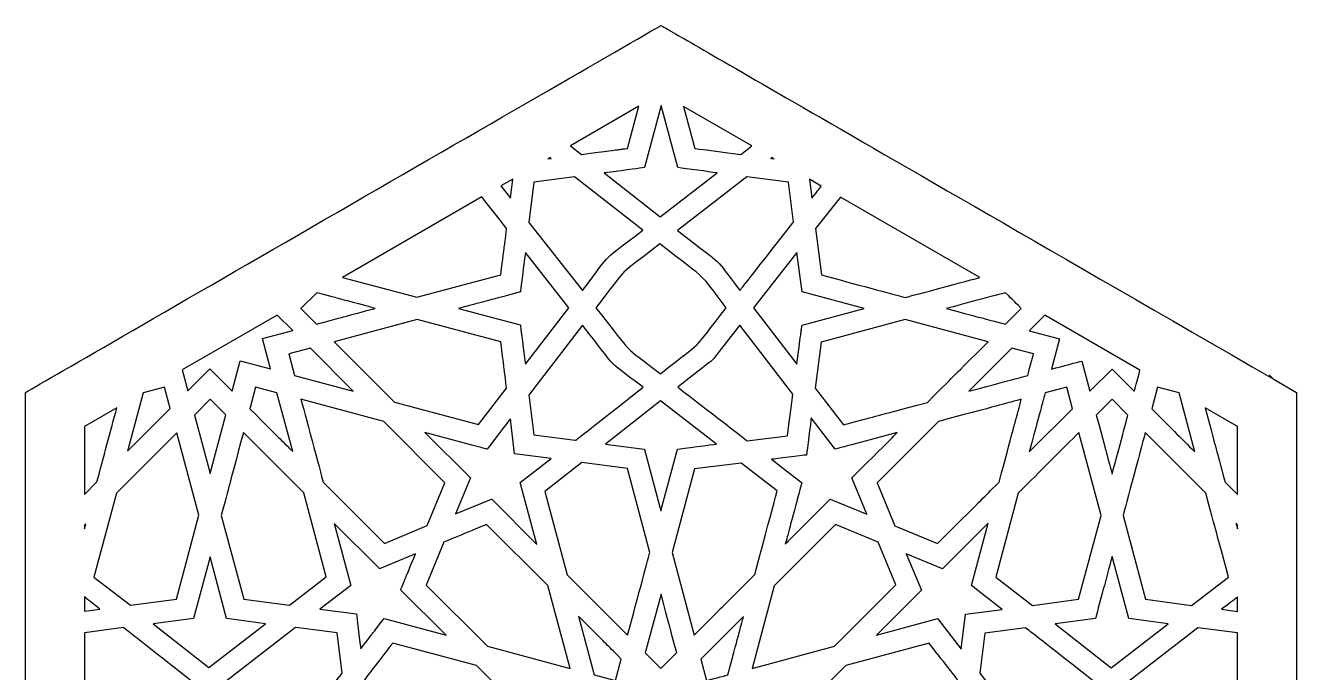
# Model space of a CAD drawing. Header units: millimetres. Extents: x -43.2 to 43.4, y -49.9 to 50.1.
# Drawn here: x -43.2 to 43.4, y 6 to 50.1 of the extents above; entities that cross this region are included whole.
import ezdxf

# ---------------------------------------------------------------- set-up
doc = ezdxf.new("R2010")
doc.units = ezdxf.units.MM
doc.header["$MEASUREMENT"] = 0
doc.layers.add('layer 1', color=7, linetype='Continuous')

msp = doc.modelspace()

# ---------------------------------------------------------------- linework, layer by layer
at = {"layer": 'layer 1', "color": 250}
for points, knots in [([(41.7985, 25.999), (11.0066, 43.7766), (1.1081, 49.4916), (0.0861, 50.0818), (0.0861, 50.0818), (-6.948, 46.0209), (-39.5628, 27.1904), (-43.2153, 25.0818), (-43.2153, 25.0818), (-43.2153, 19.9401), (-43.2153, -19.7192), (-43.2153, -24.9181), (-43.2153, -24.9181), (-42.6412, -25.2496), (-6.2467, -46.2618), (0.0861, -49.9181), (0.0861, -49.9181), (1.8574, -48.8957), (41.6881, -25.8991), (43.3871, -24.9181), (43.3871, -24.9181), (43.3871, -19.777), (43.3871, 19.8815), (43.3871, 25.0818), (43.3871, 25.0818), (43.3871, 25.0818), (41.7992, 25.9987), (41.7992, 25.9987), (41.7992, 25.9987), (41.2647, 26.5331), (41.6232, 26.1744), (41.7985, 25.999)], [0, 0, 0, 0, 0.1111111, 0.1111111, 0.1111111, 0.1111111, 0.2222222, 0.2222222, 0.2222222, 0.2222222, 0.3333333, 0.3333333, 0.3333333, 0.3333333, 0.4444444, 0.4444444, 0.4444444, 0.4444444, 0.5555556, 0.5555556, 0.5555556, 0.5555556, 0.6666667, 0.6666667, 0.6666667, 0.6666667, 0.7777778, 0.7777778, 0.7777778, 0.7777778, 1, 1, 1, 1]), ([(-1.4228, 44.5703), (-1.4228, 44.5703), (-2.1897, 41.7065), (-2.1897, 41.7065), (-2.1897, 41.7065), (-3.2505, 41.5668), (-1.7237, 41.7675), (-5.3234, 41.2941), (-5.3234, 41.2941), (-5.3234, 41.2941), (-6.0851, 41.8786), (-6.0851, 41.8786), (-6.0851, 41.8786), (-6.0851, 41.8786), (-1.4228, 44.5703), (-1.4228, 44.5703)], [0, 0, 0, 0, 0.2, 0.2, 0.2, 0.2, 0.4, 0.4, 0.4, 0.4, 0.6, 0.6, 0.6, 0.6, 1, 1, 1, 1]), ([(1.2284, 40.3924), (1.8048, 40.3162), (3.3306, 40.1154), (3.9073, 40.0396), (3.9073, 40.0396), (3.9073, 40.0396), (0.025, 37.0424), (0.025, 37.0424), (0.025, 37.0424), (0.025, 37.0424), (-3.7811, 40.0308), (-3.7811, 40.0308), (-3.7811, 40.0308), (-1.9364, 40.2738), (-1.4591, 40.3366), (-1.0375, 40.3924), (-1.0375, 40.3924), (-1.0375, 40.3924), (0.0956, 44.6204), (0.0956, 44.6204), (0.0956, 44.6204), (0.0956, 44.6204), (1.2284, 40.3924), (1.2284, 40.3924)], [0, 0, 0, 0, 0.1428571, 0.1428571, 0.1428571, 0.1428571, 0.2857143, 0.2857143, 0.2857143, 0.2857143, 0.4285714, 0.4285714, 0.4285714, 0.4285714, 0.5714286, 0.5714286, 0.5714286, 0.5714286, 0.7142857, 0.7142857, 0.7142857, 0.7142857, 1, 1, 1, 1]), ([(6.2674, 41.8723), (6.2674, 41.8723), (5.5142, 41.2941), (5.5142, 41.2941), (5.5142, 41.2941), (5.2588, 41.3279), (3.2064, 41.5982), (2.3809, 41.7068), (2.3809, 41.7068), (2.3809, 41.7068), (1.6171, 44.5573), (1.6171, 44.5573), (1.6171, 44.5573), (1.6171, 44.5573), (6.2674, 41.8723), (6.2674, 41.8723)], [0, 0, 0, 0, 0.2, 0.2, 0.2, 0.2, 0.4, 0.4, 0.4, 0.4, 0.6, 0.6, 0.6, 0.6, 1, 1, 1, 1]), ([(-7.469, 41.0792), (-7.469, 41.0792), (-7.3946, 41.021), (-7.3946, 41.021), (-7.3946, 41.021), (-7.3946, 41.021), (-7.6221, 40.991), (-7.6221, 40.991), (-7.6221, 40.991), (-7.6221, 40.991), (-7.469, 41.0792), (-7.469, 41.0792)], [0, 0, 0, 0, 0.25, 0.25, 0.25, 0.25, 0.5, 0.5, 0.5, 0.5, 1, 1, 1, 1]), ([(7.6359, 41.0824), (7.6359, 41.0824), (7.7879, 40.9945), (7.7879, 40.9945), (7.7879, 40.9945), (7.7879, 40.9945), (7.5611, 41.0242), (7.5611, 41.0242), (7.5611, 41.0242), (7.5882, 41.0453), (7.6101, 41.0619), (7.6359, 41.0824)], [0, 0, 0, 0, 0.25, 0.25, 0.25, 0.25, 0.5, 0.5, 0.5, 0.5, 1, 1, 1, 1]), ([(-10.0168, 39.6085), (-10.0168, 39.6085), (-10.1767, 38.3074), (-10.1767, 38.3074), (-10.1767, 38.3074), (-10.1767, 38.3074), (-10.8197, 39.1449), (-10.8197, 39.1449), (-10.8197, 39.1449), (-10.8197, 39.1449), (-10.0168, 39.6085), (-10.0168, 39.6085)], [0, 0, 0, 0, 0.25, 0.25, 0.25, 0.25, 0.5, 0.5, 0.5, 0.5, 1, 1, 1, 1]), ([(-1.1617, 36.1262), (-4.1914, 33.7866), (-2.9948, 34.9737), (-5.2705, 32.0262), (-5.2705, 32.0262), (-5.2705, 32.0262), (-8.9145, 36.667), (-8.9145, 36.667), (-8.9145, 36.667), (-8.9145, 36.667), (-8.5784, 39.3989), (-8.5784, 39.3989), (-8.5784, 39.3989), (-8.5784, 39.3989), (-5.7965, 39.7655), (-5.7965, 39.7655), (-5.7965, 39.7655), (-5.7965, 39.7655), (-1.1617, 36.1262), (-1.1617, 36.1262)], [0, 0, 0, 0, 0.1666667, 0.1666667, 0.1666667, 0.1666667, 0.3333333, 0.3333333, 0.3333333, 0.3333333, 0.5, 0.5, 0.5, 0.5, 0.6666667, 0.6666667, 0.6666667, 0.6666667, 1, 1, 1, 1]), ([(8.7693, 39.3996), (8.7693, 39.3996), (9.1052, 36.6681), (9.1052, 36.6681), (9.1052, 36.6681), (9.1052, 36.6681), (9.0734, 36.6282), (9.0734, 36.6282), (9.0734, 36.6282), (9.0734, 36.6282), (9.0734, 36.6265), (9.0734, 36.6265), (9.0734, 36.6265), (4.9734, 31.4053), (5.8208, 32.4845), (5.461, 32.0262), (5.461, 32.0262), (3.5115, 34.5514), (4.6842, 33.3837), (1.204, 36.1163), (1.204, 36.1163), (1.204, 36.1163), (5.9386, 39.7722), (5.9386, 39.7722), (5.9386, 39.7722), (5.9386, 39.7722), (8.7693, 39.3996), (8.7693, 39.3996)], [0, 0, 0, 0, 0.125, 0.125, 0.125, 0.125, 0.25, 0.25, 0.25, 0.25, 0.375, 0.375, 0.375, 0.375, 0.5, 0.5, 0.5, 0.5, 0.625, 0.625, 0.625, 0.625, 0.75, 0.75, 0.75, 0.75, 1, 1, 1, 1]), ([(11.0045, 39.1375), (10.8793, 38.9745), (10.687, 38.7241), (10.3678, 38.3078), (10.3678, 38.3078), (10.3678, 38.3078), (10.209, 39.5968), (10.209, 39.5968), (10.209, 39.5968), (10.209, 39.5968), (11.0045, 39.1375), (11.0045, 39.1375)], [0, 0, 0, 0, 0.25, 0.25, 0.25, 0.25, 0.5, 0.5, 0.5, 0.5, 1, 1, 1, 1]), ([(-12.1192, 38.3946), (-11.6148, 37.7525), (-10.5295, 36.3703), (-10.4308, 36.2419), (-10.4308, 36.2419), (-10.632, 34.6061), (-10.5135, 35.5335), (-10.8343, 33.0969), (-10.8343, 33.0969), (-10.8343, 33.0969), (-16.5558, 31.5637), (-16.5558, 31.5637), (-16.5558, 31.5637), (-16.5558, 31.5637), (-21.6063, 32.917), (-21.6063, 32.917), (-21.6063, 32.917), (-21.6063, 32.917), (-12.1192, 38.3946), (-12.1192, 38.3946)], [0, 0, 0, 0, 0.1666667, 0.1666667, 0.1666667, 0.1666667, 0.3333333, 0.3333333, 0.3333333, 0.3333333, 0.5, 0.5, 0.5, 0.5, 0.6666667, 0.6666667, 0.6666667, 0.6666667, 1, 1, 1, 1]), ([(21.7974, 32.9061), (20.3828, 32.5272), (16.8314, 31.5754), (16.7283, 31.5479), (16.7283, 31.5479), (15.8764, 31.7761), (13.2129, 32.4898), (11.0105, 33.0803), (11.0105, 33.0803), (11.0105, 33.0803), (10.6214, 36.2444), (10.6214, 36.2444), (10.6214, 36.2444), (10.6214, 36.2444), (12.3042, 38.3872), (12.3042, 38.3872), (12.3042, 38.3872), (12.3042, 38.3872), (21.7974, 32.9061), (21.7974, 32.9061)], [0, 0, 0, 0, 0.1666667, 0.1666667, 0.1666667, 0.1666667, 0.3333333, 0.3333333, 0.3333333, 0.3333333, 0.5, 0.5, 0.5, 0.5, 0.6666667, 0.6666667, 0.6666667, 0.6666667, 1, 1, 1, 1]), ([(0.0441, 26.3557), (0.0441, 26.3557), (0.0441, 26.356), (0.0441, 26.356), (0.0441, 26.356), (0.0441, 26.356), (0.0434, 26.356), (0.0434, 26.356), (0.0434, 26.356), (-2.6494, 28.4357), (-1.6457, 27.4094), (-4.3448, 30.8469), (-4.3448, 30.8469), (-2.0306, 33.8441), (-3.0254, 32.851), (0.0176, 35.2002), (0.0176, 35.2002), (3.5422, 32.4326), (2.5453, 33.4246), (4.5353, 30.8469), (4.5353, 30.8469), (2.1099, 27.758), (3.1337, 28.7824), (0.0441, 26.3557)], [0, 0, 0, 0, 0.1428571, 0.1428571, 0.1428571, 0.1428571, 0.2857143, 0.2857143, 0.2857143, 0.2857143, 0.4285714, 0.4285714, 0.4285714, 0.4285714, 0.5714286, 0.5714286, 0.5714286, 0.5714286, 0.7142857, 0.7142857, 0.7142857, 0.7142857, 1, 1, 1, 1]), ([(-9.1483, 34.611), (-9.1483, 34.611), (-6.1867, 30.8391), (-6.1867, 30.8391), (-6.1867, 30.8391), (-6.1867, 30.8391), (-9.1508, 27.0002), (-9.1508, 27.0002), (-9.1508, 27.0002), (-9.4776, 29.4834), (-9.4116, 28.9669), (-9.497, 29.6619), (-9.497, 29.6619), (-9.497, 29.6619), (-9.5187, 29.6676), (-9.5187, 29.6676), (-9.5187, 29.6676), (-9.5187, 29.6676), (-9.52, 29.6788), (-9.52, 29.6788), (-9.52, 29.6788), (-9.52, 29.6788), (-13.7089, 30.801), (-13.7089, 30.801), (-13.7089, 30.801), (-11.376, 31.4262), (-12.2698, 31.187), (-9.497, 31.9296), (-9.497, 31.9296), (-9.4096, 32.6387), (-9.4764, 32.1165), (-9.1483, 34.611)], [0, 0, 0, 0, 0.1111111, 0.1111111, 0.1111111, 0.1111111, 0.2222222, 0.2222222, 0.2222222, 0.2222222, 0.3333333, 0.3333333, 0.3333333, 0.3333333, 0.4444444, 0.4444444, 0.4444444, 0.4444444, 0.5555556, 0.5555556, 0.5555556, 0.5555556, 0.6666667, 0.6666667, 0.6666667, 0.6666667, 0.7777778, 0.7777778, 0.7777778, 0.7777778, 1, 1, 1, 1]), ([(13.9206, 30.7957), (13.9206, 30.7957), (9.6922, 29.6626), (9.6922, 29.6626), (9.6922, 29.6626), (9.5962, 28.9359), (9.6717, 29.5106), (9.3507, 27.0701), (9.3507, 27.0701), (9.3507, 27.0701), (9.3507, 27.0704), (9.3507, 27.0704), (9.3507, 27.0704), (9.3433, 27.0143), (9.344, 27.0203), (9.3415, 27.0002), (9.3415, 27.0002), (9.3415, 27.0002), (6.3775, 30.8395), (6.3775, 30.8395), (6.3775, 30.8395), (6.3775, 30.8395), (9.3387, 34.611), (9.3387, 34.611), (9.3387, 34.611), (9.3387, 34.611), (9.6922, 31.9285), (9.6922, 31.9285), (9.6922, 31.9285), (9.6922, 31.9285), (13.9206, 30.7957), (13.9206, 30.7957)], [0, 0, 0, 0, 0.1111111, 0.1111111, 0.1111111, 0.1111111, 0.2222222, 0.2222222, 0.2222222, 0.2222222, 0.3333333, 0.3333333, 0.3333333, 0.3333333, 0.4444444, 0.4444444, 0.4444444, 0.4444444, 0.5555556, 0.5555556, 0.5555556, 0.5555556, 0.6666667, 0.6666667, 0.6666667, 0.6666667, 0.7777778, 0.7777778, 0.7777778, 0.7777778, 1, 1, 1, 1]), ([(-23.3645, 31.8728), (-20.6609, 31.1485), (-23.0898, 31.799), (-19.3842, 30.806), (-19.3842, 30.806), (-22.2828, 30.0292), (-20.3352, 30.5513), (-23.3816, 29.7349), (-23.3816, 29.7349), (-23.3816, 29.7349), (-24.4419, 30.7957), (-24.4419, 30.7957), (-24.4419, 30.7957), (-24.4419, 30.7957), (-23.3645, 31.8728), (-23.3645, 31.8728)], [0, 0, 0, 0, 0.2, 0.2, 0.2, 0.2, 0.4, 0.4, 0.4, 0.4, 0.6, 0.6, 0.6, 0.6, 1, 1, 1, 1]), ([(23.5557, 29.7187), (21.0883, 30.3798), (22.001, 30.1353), (19.5361, 30.7957), (19.5361, 30.7957), (19.8176, 30.8709), (23.2717, 31.7962), (23.5557, 31.8724), (23.5557, 31.8724), (24.1603, 31.2681), (24.028, 31.4001), (24.6327, 30.7957), (24.6327, 30.7957), (24.6327, 30.7957), (23.5557, 29.7187), (23.5557, 29.7187)], [0, 0, 0, 0, 0.2, 0.2, 0.2, 0.2, 0.4, 0.4, 0.4, 0.4, 0.6, 0.6, 0.6, 0.6, 1, 1, 1, 1]), ([(-26.054, 30.3495), (-26.054, 30.3495), (-25.0045, 29.3), (-25.0045, 29.3), (-25.0045, 29.3), (-25.0045, 29.3), (-25.0049, 29.3), (-25.0049, 29.3), (-25.0049, 29.3), (-25.0049, 29.3), (-25.0049, 29.3), (-25.0049, 29.3), (-25.0049, 29.3), (-25.0049, 29.3), (-27.0694, 28.7468), (-27.0694, 28.7468), (-27.0694, 28.7468), (-27.0694, 28.7468), (-26.516, 26.682), (-26.516, 26.682), (-26.516, 26.682), (-26.516, 26.682), (-28.5808, 27.2355), (-28.5808, 27.2355), (-28.5808, 27.2355), (-28.5808, 27.2355), (-29.1333, 25.1732), (-29.1333, 25.1732), (-29.1333, 25.1732), (-29.1333, 25.1732), (-30.6265, 26.6661), (-30.6265, 26.6661), (-30.6265, 26.6661), (-30.6265, 26.6661), (-30.628, 26.6647), (-30.628, 26.6647), (-30.628, 26.6647), (-30.628, 26.6647), (-30.6454, 26.682), (-30.6454, 26.682), (-30.6454, 26.682), (-30.6454, 26.682), (-32.1451, 25.182), (-32.1451, 25.182), (-32.1451, 25.182), (-32.1451, 25.182), (-32.5282, 26.6114), (-32.5282, 26.6114), (-32.5282, 26.6114), (-32.5282, 26.6114), (-26.054, 30.3495), (-26.054, 30.3495)], [0, 0, 0, 0, 0.0714286, 0.0714286, 0.0714286, 0.0714286, 0.1428571, 0.1428571, 0.1428571, 0.1428571, 0.2142857, 0.2142857, 0.2142857, 0.2142857, 0.2857143, 0.2857143, 0.2857143, 0.2857143, 0.3571429, 0.3571429, 0.3571429, 0.3571429, 0.4285714, 0.4285714, 0.4285714, 0.4285714, 0.5, 0.5, 0.5, 0.5, 0.5714286, 0.5714286, 0.5714286, 0.5714286, 0.6428571, 0.6428571, 0.6428571, 0.6428571, 0.7142857, 0.7142857, 0.7142857, 0.7142857, 0.7857143, 0.7857143, 0.7857143, 0.7857143, 0.8571429, 0.8571429, 0.8571429, 0.8571429, 1, 1, 1, 1]), ([(32.3289, 25.1548), (32.3289, 25.1548), (30.8176, 26.6661), (30.8176, 26.6661), (30.8176, 26.6661), (30.8176, 26.6661), (29.3063, 25.1548), (29.3063, 25.1548), (29.3063, 25.1548), (29.3063, 25.1548), (28.7528, 27.2193), (28.7528, 27.2193), (28.7528, 27.2193), (28.4547, 27.1396), (27.4588, 26.8729), (26.688, 26.6661), (26.688, 26.6661), (26.688, 26.6661), (27.2411, 28.7309), (27.2411, 28.7309), (27.2411, 28.7309), (27.2411, 28.7309), (25.1767, 29.2844), (25.1767, 29.2844), (25.1767, 29.2844), (26.4438, 30.552), (25.5425, 29.6503), (26.2361, 30.3435), (26.2361, 30.3435), (26.2361, 30.3435), (32.7166, 26.6019), (32.7166, 26.6019), (32.7166, 26.6019), (32.5533, 25.9941), (32.3289, 25.1559), (32.3289, 25.1548)], [0, 0, 0, 0, 0.1, 0.1, 0.1, 0.1, 0.2, 0.2, 0.2, 0.2, 0.3, 0.3, 0.3, 0.3, 0.4, 0.4, 0.4, 0.4, 0.5, 0.5, 0.5, 0.5, 0.6, 0.6, 0.6, 0.6, 0.7, 0.7, 0.7, 0.7, 0.8, 0.8, 0.8, 0.8, 1, 1, 1, 1]), ([(-12.3459, 22.8851), (-12.3459, 22.8851), (-18.0631, 24.4168), (-18.0631, 24.4168), (-18.0631, 24.4168), (-18.0631, 24.4168), (-22.1786, 28.532), (-22.1786, 28.532), (-22.1786, 28.532), (-22.1786, 28.532), (-16.5373, 30.0433), (-16.5373, 30.0433), (-16.5373, 30.0433), (-16.5373, 30.0433), (-10.8329, 28.515), (-10.8329, 28.515), (-10.8329, 28.515), (-10.5914, 26.6785), (-10.6974, 27.5198), (-10.4342, 25.376), (-10.4342, 25.376), (-10.4342, 25.376), (-12.3459, 22.8851), (-12.3459, 22.8851)], [0, 0, 0, 0, 0.1428571, 0.1428571, 0.1428571, 0.1428571, 0.2857143, 0.2857143, 0.2857143, 0.2857143, 0.4285714, 0.4285714, 0.4285714, 0.4285714, 0.5714286, 0.5714286, 0.5714286, 0.5714286, 0.7142857, 0.7142857, 0.7142857, 0.7142857, 1, 1, 1, 1]), ([(-8.8831, 24.9682), (-8.8831, 24.9682), (-5.261, 29.6602), (-5.261, 29.6602), (-5.261, 29.6602), (-2.6021, 26.2742), (-3.7804, 27.4722), (-1.1353, 25.43), (-1.1353, 25.43), (-5.8858, 21.6997), (-5.1492, 22.2783), (-5.7207, 21.8292), (-5.7207, 21.8292), (-5.7207, 21.8292), (-5.7496, 21.8331), (-5.7496, 21.8331), (-5.7496, 21.8331), (-5.7496, 21.8331), (-5.7641, 21.8218), (-5.7641, 21.8218), (-5.7641, 21.8218), (-5.7641, 21.8218), (-8.5787, 22.1922), (-8.5787, 22.1922), (-8.5787, 22.1922), (-8.5787, 22.1922), (-8.9133, 24.9149), (-8.9133, 24.9149), (-8.9133, 24.9149), (-8.9133, 24.9149), (-8.8813, 24.9541), (-8.8813, 24.9541), (-8.8813, 24.9541), (-8.8813, 24.9541), (-8.8831, 24.9682), (-8.8831, 24.9682)], [0, 0, 0, 0, 0.1, 0.1, 0.1, 0.1, 0.2, 0.2, 0.2, 0.2, 0.3, 0.3, 0.3, 0.3, 0.4, 0.4, 0.4, 0.4, 0.5, 0.5, 0.5, 0.5, 0.6, 0.6, 0.6, 0.6, 0.7, 0.7, 0.7, 0.7, 0.8, 0.8, 0.8, 0.8, 1, 1, 1, 1]), ([(8.6984, 22.1216), (8.6984, 22.1216), (5.964, 21.7858), (5.964, 21.7858), (5.964, 21.7858), (5.8801, 21.8497), (1.3141, 25.3753), (1.2305, 25.4402), (1.2305, 25.4402), (1.3391, 25.5252), (3.4851, 27.2158), (3.6008, 27.2909), (3.6008, 27.2909), (3.6759, 27.4066), (5.3661, 29.5515), (5.4515, 29.6602), (5.4515, 29.6602), (5.4515, 29.6602), (9.0734, 24.9689), (9.0734, 24.9689), (9.0734, 24.9689), (8.9298, 23.8767), (8.8392, 23.1895), (8.6984, 22.1216)], [0, 0, 0, 0, 0.1428571, 0.1428571, 0.1428571, 0.1428571, 0.2857143, 0.2857143, 0.2857143, 0.2857143, 0.4285714, 0.4285714, 0.4285714, 0.4285714, 0.5714286, 0.5714286, 0.5714286, 0.5714286, 0.7142857, 0.7142857, 0.7142857, 0.7142857, 1, 1, 1, 1]), ([(18.2393, 24.4027), (18.2393, 24.4027), (18.2393, 24.4024), (18.2393, 24.4024), (18.2393, 24.4024), (18.2393, 24.4024), (18.2389, 24.4024), (18.2389, 24.4024), (18.2389, 24.4024), (14.1277, 23.3006), (15.3818, 23.6368), (12.5285, 22.8724), (12.5285, 22.8724), (12.5285, 22.8724), (10.5939, 25.3781), (10.5939, 25.3781), (10.5939, 25.3781), (10.5939, 25.3781), (11.0063, 28.5101), (11.0063, 28.5101), (11.0063, 28.5101), (11.0063, 28.5101), (16.728, 30.0433), (16.728, 30.0433), (16.728, 30.0433), (16.728, 30.0433), (22.3686, 28.5316), (22.3686, 28.5316), (22.3686, 28.5316), (19.7217, 25.8851), (20.5518, 26.7148), (18.2393, 24.4027)], [0, 0, 0, 0, 0.1111111, 0.1111111, 0.1111111, 0.1111111, 0.2222222, 0.2222222, 0.2222222, 0.2222222, 0.3333333, 0.3333333, 0.3333333, 0.3333333, 0.4444444, 0.4444444, 0.4444444, 0.4444444, 0.5555556, 0.5555556, 0.5555556, 0.5555556, 0.6666667, 0.6666667, 0.6666667, 0.6666667, 0.7777778, 0.7777778, 0.7777778, 0.7777778, 1, 1, 1, 1]), ([(-23.8016, 28.097), (-23.8016, 28.097), (-20.8755, 25.1707), (-20.8755, 25.1707), (-20.8755, 25.1707), (-20.8755, 25.1707), (-24.8794, 26.2431), (-24.8794, 26.2431), (-24.8794, 26.2431), (-24.8794, 26.2431), (-25.2706, 27.7033), (-25.2706, 27.7033), (-25.2706, 27.7033), (-25.2706, 27.7033), (-23.8016, 28.097), (-23.8016, 28.097)], [0, 0, 0, 0, 0.2, 0.2, 0.2, 0.2, 0.4, 0.4, 0.4, 0.4, 0.6, 0.6, 0.6, 0.6, 1, 1, 1, 1]), ([(25.067, 26.2322), (23.9903, 25.9433), (24.8077, 26.1624), (21.0478, 25.1548), (21.0478, 25.1548), (22.8413, 26.9487), (22.207, 26.3144), (23.9896, 28.0973), (23.9896, 28.0973), (23.9896, 28.0973), (23.9903, 28.0973), (23.9903, 28.0973), (23.9903, 28.0973), (23.9903, 28.0973), (23.9903, 28.0973), (23.9903, 28.0973), (23.9903, 28.0973), (23.9903, 28.0973), (25.461, 27.7033), (25.461, 27.7033), (25.461, 27.7033), (25.419, 27.5456), (25.1086, 26.3864), (25.067, 26.2322)], [0, 0, 0, 0, 0.1428571, 0.1428571, 0.1428571, 0.1428571, 0.2857143, 0.2857143, 0.2857143, 0.2857143, 0.4285714, 0.4285714, 0.4285714, 0.4285714, 0.5714286, 0.5714286, 0.5714286, 0.5714286, 0.7142857, 0.7142857, 0.7142857, 0.7142857, 1, 1, 1, 1]), ([(18.9325, 14.7817), (18.9325, 14.7817), (16.0122, 15.9911), (16.0122, 15.9911), (16.0122, 15.9911), (16.0122, 15.9911), (14.8032, 18.9107), (14.8032, 18.9107), (14.8032, 18.9107), (16.36, 20.4675), (15.4665, 19.5739), (18.9918, 23.0992), (18.9918, 23.0992), (24.1437, 24.4796), (22.9912, 24.1709), (24.6327, 24.6108), (24.6327, 24.6108), (23.664, 20.9963), (25.0063, 26.0036), (23.121, 18.9703), (23.121, 18.9703), (21.7611, 17.61), (22.6102, 18.4591), (18.9325, 14.7817)], [0, 0, 0, 0, 0.1428571, 0.1428571, 0.1428571, 0.1428571, 0.2857143, 0.2857143, 0.2857143, 0.2857143, 0.4285714, 0.4285714, 0.4285714, 0.4285714, 0.5714286, 0.5714286, 0.5714286, 0.5714286, 0.7142857, 0.7142857, 0.7142857, 0.7142857, 1, 1, 1, 1]), ([(-36.2547, 21.0728), (-36.2547, 21.0728), (-35.1902, 25.0455), (-35.1902, 25.0455), (-35.1902, 25.0455), (-35.1902, 25.0455), (-33.7326, 25.436), (-33.7326, 25.436), (-33.7326, 25.436), (-33.7326, 25.436), (-33.3433, 23.984), (-33.3433, 23.984), (-33.3433, 23.984), (-33.3433, 23.984), (-36.2547, 21.0728), (-36.2547, 21.0728)], [0, 0, 0, 0, 0.2, 0.2, 0.2, 0.2, 0.4, 0.4, 0.4, 0.4, 0.6, 0.6, 0.6, 0.6, 1, 1, 1, 1]), ([(-25.0059, 21.0464), (-26.2493, 22.2892), (-25.6199, 21.6599), (-27.9283, 23.9681), (-27.9283, 23.9681), (-27.9283, 23.9681), (-27.5345, 25.4399), (-27.5345, 25.4399), (-27.5345, 25.4399), (-27.5345, 25.4399), (-26.0786, 25.0497), (-26.0786, 25.0497), (-26.0786, 25.0497), (-26.0786, 25.0497), (-25.0059, 21.0464), (-25.0059, 21.0464)], [0, 0, 0, 0, 0.2, 0.2, 0.2, 0.2, 0.4, 0.4, 0.4, 0.4, 0.6, 0.6, 0.6, 0.6, 1, 1, 1, 1]), ([(25.1767, 21.0263), (26.1532, 24.6701), (25.981, 24.0277), (26.2537, 25.0451), (26.2537, 25.0451), (26.2537, 25.0451), (27.7248, 25.4395), (27.7248, 25.4395), (27.7248, 25.4395), (27.7248, 25.4395), (28.1192, 23.9684), (28.1192, 23.9684), (28.1192, 23.9684), (28.1192, 23.9684), (25.1767, 21.0263), (25.1767, 21.0263)], [0, 0, 0, 0, 0.2, 0.2, 0.2, 0.2, 0.4, 0.4, 0.4, 0.4, 0.6, 0.6, 0.6, 0.6, 1, 1, 1, 1]), ([(36.4578, 21.0263), (35.4912, 21.9925), (34.6932, 22.7909), (33.5156, 23.9684), (33.5156, 23.9684), (33.5156, 23.9684), (33.9097, 25.4395), (33.9097, 25.4395), (33.9097, 25.4395), (33.9097, 25.4395), (35.3811, 25.0451), (35.3811, 25.0451), (35.3811, 25.0451), (35.3811, 25.0451), (35.3811, 25.0448), (35.3811, 25.0448), (35.3811, 25.0448), (35.3811, 25.0448), (36.4578, 21.0263), (36.4578, 21.0263)], [0, 0, 0, 0, 0.1666667, 0.1666667, 0.1666667, 0.1666667, 0.3333333, 0.3333333, 0.3333333, 0.3333333, 0.5, 0.5, 0.5, 0.5, 0.6666667, 0.6666667, 0.6666667, 0.6666667, 1, 1, 1, 1]), ([(-30.6378, 19.5569), (-30.6378, 19.5569), (-31.7033, 23.5342), (-31.7033, 23.5342), (-31.7033, 23.5342), (-31.7033, 23.5342), (-30.628, 24.6094), (-30.628, 24.6094), (-30.628, 24.6094), (-30.628, 24.6094), (-29.5682, 23.5497), (-29.5682, 23.5497), (-29.5682, 23.5497), (-29.5682, 23.5497), (-30.6378, 19.5569), (-30.6378, 19.5569)], [0, 0, 0, 0, 0.2, 0.2, 0.2, 0.2, 0.4, 0.4, 0.4, 0.4, 0.6, 0.6, 0.6, 0.6, 1, 1, 1, 1]), ([(-14.6312, 18.9265), (-14.6312, 18.9265), (-15.8404, 16.0066), (-15.8404, 16.0066), (-15.8404, 16.0066), (-15.8404, 16.0066), (-18.7584, 14.7983), (-18.7584, 14.7983), (-18.7584, 14.7983), (-18.7584, 14.7983), (-22.9303, 18.9703), (-22.9303, 18.9703), (-22.9303, 18.9703), (-23.094, 19.5806), (-24.2762, 23.9924), (-24.4419, 24.6108), (-24.4419, 24.6108), (-24.4419, 24.6108), (-18.8053, 23.1006), (-18.8053, 23.1006), (-18.8053, 23.1006), (-18.8053, 23.1006), (-14.6312, 18.9265), (-14.6312, 18.9265)], [0, 0, 0, 0, 0.1428571, 0.1428571, 0.1428571, 0.1428571, 0.2857143, 0.2857143, 0.2857143, 0.2857143, 0.4285714, 0.4285714, 0.4285714, 0.4285714, 0.5714286, 0.5714286, 0.5714286, 0.5714286, 0.7142857, 0.7142857, 0.7142857, 0.7142857, 1, 1, 1, 1]), ([(1.2097, 21.215), (1.2097, 21.215), (0.0836, 17.0141), (0.0836, 17.0141), (0.0836, 17.0141), (0.0836, 17.0141), (-1.0375, 21.1995), (-1.0375, 21.1995), (-1.0375, 21.1995), (-1.0375, 21.1995), (-1.0524, 21.2012), (-1.0524, 21.2012), (-1.0524, 21.2012), (-1.0524, 21.2012), (-1.0562, 21.2154), (-1.0562, 21.2154), (-1.0562, 21.2154), (-1.0562, 21.2154), (-3.7052, 21.5639), (-3.7052, 21.5639), (-3.7052, 21.5639), (-3.7052, 21.5639), (0.0515, 24.5138), (0.0515, 24.5138), (0.0515, 24.5138), (0.0515, 24.5138), (3.871, 21.565), (3.871, 21.565), (3.871, 21.565), (3.6212, 21.5322), (1.4601, 21.2478), (1.2097, 21.215)], [0, 0, 0, 0, 0.1111111, 0.1111111, 0.1111111, 0.1111111, 0.2222222, 0.2222222, 0.2222222, 0.2222222, 0.3333333, 0.3333333, 0.3333333, 0.3333333, 0.4444444, 0.4444444, 0.4444444, 0.4444444, 0.5555556, 0.5555556, 0.5555556, 0.5555556, 0.6666667, 0.6666667, 0.6666667, 0.6666667, 0.7777778, 0.7777778, 0.7777778, 0.7777778, 1, 1, 1, 1]), ([(30.8176, 19.5143), (30.3826, 21.1381), (30.6909, 19.9863), (29.7406, 23.5338), (29.7406, 23.5338), (29.7406, 23.5338), (30.8176, 24.6108), (30.8176, 24.6108), (30.8176, 24.6108), (30.8176, 24.6108), (31.8943, 23.5335), (31.8943, 23.5335), (31.8943, 23.5335), (31.8054, 23.2015), (30.9199, 19.8956), (30.8176, 19.5143)], [0, 0, 0, 0, 0.2, 0.2, 0.2, 0.2, 0.4, 0.4, 0.4, 0.4, 0.6, 0.6, 0.6, 0.6, 1, 1, 1, 1]), ([(-39.1964, 22.7616), (-39.1964, 22.7616), (-36.9881, 24.0365), (-36.9881, 24.0365), (-36.9881, 24.0365), (-37.4005, 22.4988), (-37.9198, 20.5588), (-38.3415, 18.9862), (-38.3415, 18.9862), (-38.3415, 18.9862), (-39.1964, 18.131), (-39.1964, 18.131), (-39.1964, 18.131), (-39.1964, 18.131), (-39.1964, 22.7616), (-39.1964, 22.7616)], [0, 0, 0, 0, 0.2, 0.2, 0.2, 0.2, 0.4, 0.4, 0.4, 0.4, 0.6, 0.6, 0.6, 0.6, 1, 1, 1, 1]), ([(39.3682, 18.1159), (39.3682, 18.1159), (38.5138, 18.9703), (38.5138, 18.9703), (38.5138, 18.9703), (38.5138, 18.9703), (38.5138, 18.9706), (38.5138, 18.9706), (38.5138, 18.9706), (37.804, 21.6172), (38.0707, 20.6216), (37.1552, 24.0393), (37.1552, 24.0393), (37.1552, 24.0393), (39.3682, 22.7616), (39.3682, 22.7616), (39.3682, 22.7616), (39.3682, 22.7616), (39.3682, 18.1159), (39.3682, 18.1159)], [0, 0, 0, 0, 0.1666667, 0.1666667, 0.1666667, 0.1666667, 0.3333333, 0.3333333, 0.3333333, 0.3333333, 0.5, 0.5, 0.5, 0.5, 0.6666667, 0.6666667, 0.6666667, 0.6666667, 1, 1, 1, 1]), ([(-7.3946, 20.5708), (-7.3946, 20.5708), (-9.5043, 18.9516), (-9.5043, 18.9516), (-9.5043, 18.9516), (-9.5043, 18.9516), (-9.5043, 18.9512), (-9.5043, 18.9512), (-9.5043, 18.9512), (-9.5043, 18.9512), (-9.5049, 18.9512), (-9.5049, 18.9512), (-9.5049, 18.9512), (-9.5049, 18.9512), (-8.3728, 14.7271), (-8.3728, 14.7271), (-8.3728, 14.7271), (-8.3728, 14.7271), (-11.4481, 17.8026), (-11.4481, 17.8026), (-11.4481, 17.8026), (-11.4481, 17.8026), (-11.4486, 17.8026), (-11.4486, 17.8026), (-11.4486, 17.8026), (-11.4486, 17.8026), (-11.4506, 17.8015), (-11.4506, 17.8015), (-11.4506, 17.8015), (-11.4506, 17.8015), (-11.467, 17.8181), (-11.467, 17.8181), (-11.467, 17.8181), (-11.467, 17.8181), (-11.4672, 17.8181), (-11.4672, 17.8181), (-11.4672, 17.8181), (-11.4672, 17.8181), (-13.9113, 16.8056), (-13.9113, 16.8056), (-13.9113, 16.8056), (-13.9113, 16.8056), (-12.8982, 19.2521), (-12.8982, 19.2521), (-12.8982, 19.2521), (-12.8982, 19.2521), (-15.9933, 22.3471), (-15.9933, 22.3471), (-15.9933, 22.3471), (-15.9933, 22.3471), (-13.3003, 21.6256), (-13.3003, 21.6256), (-13.3003, 21.6256), (-13.3003, 21.6256), (-13.3034, 21.6214), (-13.3034, 21.6214), (-13.3034, 21.6214), (-11.8044, 21.227), (-11.7652, 21.2147), (-11.7652, 21.2147), (-11.7652, 21.2147), (-11.7572, 21.2249), (-10.1854, 23.2731), (-10.1772, 23.2833), (-10.1772, 23.2833), (-10.1772, 23.2833), (-9.8839, 20.8989), (-9.8839, 20.8989), (-9.8839, 20.8989), (-9.8839, 20.8989), (-7.3946, 20.5708), (-7.3946, 20.5708)], [0, 0, 0, 0, 0.0526316, 0.0526316, 0.0526316, 0.0526316, 0.1052632, 0.1052632, 0.1052632, 0.1052632, 0.1578947, 0.1578947, 0.1578947, 0.1578947, 0.2105263, 0.2105263, 0.2105263, 0.2105263, 0.2631579, 0.2631579, 0.2631579, 0.2631579, 0.3157895, 0.3157895, 0.3157895, 0.3157895, 0.3684211, 0.3684211, 0.3684211, 0.3684211, 0.4210526, 0.4210526, 0.4210526, 0.4210526, 0.4736842, 0.4736842, 0.4736842, 0.4736842, 0.5263158, 0.5263158, 0.5263158, 0.5263158, 0.5789474, 0.5789474, 0.5789474, 0.5789474, 0.6315789, 0.6315789, 0.6315789, 0.6315789, 0.6842105, 0.6842105, 0.6842105, 0.6842105, 0.7368421, 0.7368421, 0.7368421, 0.7368421, 0.7894737, 0.7894737, 0.7894737, 0.7894737, 0.8421053, 0.8421053, 0.8421053, 0.8421053, 0.8947368, 0.8947368, 0.8947368, 0.8947368, 1, 1, 1, 1]), ([(11.9556, 21.2143), (12.5677, 21.378), (12.156, 21.27), (13.4955, 21.6196), (13.4955, 21.6196), (13.4955, 21.6196), (13.4909, 21.6256), (13.4909, 21.6256), (13.4909, 21.6256), (13.4909, 21.6256), (16.1837, 22.3471), (16.1837, 22.3471), (16.1837, 22.3471), (16.1826, 22.3457), (16.2129, 22.3763), (13.0887, 19.2521), (13.0887, 19.2521), (13.0887, 19.2521), (14.109, 16.7873), (14.109, 16.7873), (14.109, 16.7873), (14.109, 16.7873), (11.6205, 17.8181), (11.6205, 17.8181), (11.6205, 17.8181), (11.4822, 17.6802), (9.398, 15.5956), (8.5566, 14.7542), (8.5566, 14.7542), (8.8611, 15.8898), (8.7076, 15.3176), (9.2689, 17.4121), (9.2689, 17.4121), (9.2689, 17.4121), (9.2713, 17.4099), (9.2713, 17.4099), (9.2713, 17.4099), (9.3281, 17.6237), (9.4971, 18.2612), (9.5518, 18.4683), (9.5518, 18.4683), (9.5518, 18.4683), (9.5518, 18.4683), (9.5518, 18.4683), (9.5518, 18.4683), (9.5518, 18.4683), (9.5694, 18.536), (9.6735, 18.9209), (9.6735, 18.9209), (9.6735, 18.9209), (9.6728, 18.9209), (9.6728, 18.9209), (9.6728, 18.9209), (9.6728, 18.9209), (9.6767, 18.9354), (9.6767, 18.9354), (9.6767, 18.9354), (9.6767, 18.9354), (9.6576, 18.9498), (9.6576, 18.9498), (9.6576, 18.9498), (9.6576, 18.9498), (9.658, 18.9509), (9.658, 18.9509), (9.658, 18.9509), (9.658, 18.9509), (9.658, 18.9512), (9.658, 18.9512), (9.658, 18.9512), (9.658, 18.9512), (7.6087, 20.5236), (7.6087, 20.5236), (7.6087, 20.5236), (7.8472, 20.5528), (9.6985, 20.7804), (9.9928, 20.8167), (9.9928, 20.8167), (10.0326, 21.1208), (10.2849, 23.035), (10.3251, 23.3391), (10.3251, 23.3391), (10.3251, 23.3391), (11.9556, 21.2143), (11.9556, 21.2143)], [0, 0, 0, 0, 0.0454545, 0.0454545, 0.0454545, 0.0454545, 0.0909091, 0.0909091, 0.0909091, 0.0909091, 0.1363636, 0.1363636, 0.1363636, 0.1363636, 0.1818182, 0.1818182, 0.1818182, 0.1818182, 0.2272727, 0.2272727, 0.2272727, 0.2272727, 0.2727273, 0.2727273, 0.2727273, 0.2727273, 0.3181818, 0.3181818, 0.3181818, 0.3181818, 0.3636364, 0.3636364, 0.3636364, 0.3636364, 0.4090909, 0.4090909, 0.4090909, 0.4090909, 0.4545455, 0.4545455, 0.4545455, 0.4545455, 0.5, 0.5, 0.5, 0.5, 0.5454545, 0.5454545, 0.5454545, 0.5454545, 0.5909091, 0.5909091, 0.5909091, 0.5909091, 0.6363636, 0.6363636, 0.6363636, 0.6363636, 0.6818182, 0.6818182, 0.6818182, 0.6818182, 0.7272727, 0.7272727, 0.7272727, 0.7272727, 0.7727273, 0.7727273, 0.7727273, 0.7727273, 0.8181818, 0.8181818, 0.8181818, 0.8181818, 0.8636364, 0.8636364, 0.8636364, 0.8636364, 0.9090909, 0.9090909, 0.9090909, 0.9090909, 1, 1, 1, 1]), ([(-31.3978, 16.7224), (-31.3978, 16.7224), (-32.9307, 11.0007), (-32.9307, 11.0007), (-32.9307, 11.0007), (-32.9307, 11.0007), (-36.0641, 10.5876), (-36.0641, 10.5876), (-36.0641, 10.5876), (-36.0641, 10.5876), (-38.5523, 12.4972), (-38.5523, 12.4972), (-38.5523, 12.4972), (-38.5523, 12.4972), (-37.0198, 18.2182), (-37.0198, 18.2182), (-37.0198, 18.2182), (-37.0198, 18.2182), (-32.9017, 22.3358), (-32.9017, 22.3358), (-32.9017, 22.3358), (-32.9017, 22.3358), (-31.3978, 16.7224), (-31.3978, 16.7224)], [0, 0, 0, 0, 0.1428571, 0.1428571, 0.1428571, 0.1428571, 0.2857143, 0.2857143, 0.2857143, 0.2857143, 0.4285714, 0.4285714, 0.4285714, 0.4285714, 0.5714286, 0.5714286, 0.5714286, 0.5714286, 0.7142857, 0.7142857, 0.7142857, 0.7142857, 1, 1, 1, 1]), ([(-24.2524, 18.2337), (-24.2524, 18.2337), (-22.7192, 12.512), (-22.7192, 12.512), (-22.7192, 12.512), (-22.7192, 12.512), (-25.226, 10.5879), (-25.226, 10.5879), (-25.226, 10.5879), (-25.226, 10.5879), (-28.3449, 10.9986), (-28.3449, 10.9986), (-28.3449, 10.9986), (-28.3449, 10.9986), (-29.874, 16.7062), (-29.874, 16.7062), (-29.874, 16.7062), (-29.1214, 19.5157), (-29.4545, 18.2718), (-28.3632, 22.3446), (-28.3632, 22.3446), (-28.3632, 22.3446), (-24.2524, 18.2337), (-24.2524, 18.2337)], [0, 0, 0, 0, 0.1428571, 0.1428571, 0.1428571, 0.1428571, 0.2857143, 0.2857143, 0.2857143, 0.2857143, 0.4285714, 0.4285714, 0.4285714, 0.4285714, 0.5714286, 0.5714286, 0.5714286, 0.5714286, 0.7142857, 0.7142857, 0.7142857, 0.7142857, 1, 1, 1, 1]), ([(30.0651, 16.7062), (30.0651, 16.7062), (28.5319, 10.9848), (28.5319, 10.9848), (28.5319, 10.9848), (28.5319, 10.9848), (25.3986, 10.5721), (25.3986, 10.5721), (25.3986, 10.5721), (25.3986, 10.5721), (22.8914, 12.4961), (22.8914, 12.4961), (22.8914, 12.4961), (22.8914, 12.4961), (24.4242, 18.2178), (24.4242, 18.2178), (24.4242, 18.2178), (25.2486, 19.0422), (27.6701, 21.4641), (28.5531, 22.3471), (28.5531, 22.3471), (28.5531, 22.3471), (30.0651, 16.7062), (30.0651, 16.7062)], [0, 0, 0, 0, 0.1428571, 0.1428571, 0.1428571, 0.1428571, 0.2857143, 0.2857143, 0.2857143, 0.2857143, 0.4285714, 0.4285714, 0.4285714, 0.4285714, 0.5714286, 0.5714286, 0.5714286, 0.5714286, 0.7142857, 0.7142857, 0.7142857, 0.7142857, 1, 1, 1, 1]), ([(37.2106, 18.2178), (37.2106, 18.2178), (37.2106, 18.2175), (37.2106, 18.2175), (37.2106, 18.2175), (38.1508, 14.7091), (37.8029, 16.0077), (38.7434, 12.4961), (38.7434, 12.4961), (38.7434, 12.4961), (36.2363, 10.5724), (36.2363, 10.5724), (36.2363, 10.5724), (36.2363, 10.5724), (33.1032, 10.9852), (33.1032, 10.9852), (33.1032, 10.9852), (33.1032, 10.9852), (31.5701, 16.7065), (31.5701, 16.7065), (31.5701, 16.7065), (31.6353, 16.9503), (33.0129, 22.0917), (33.081, 22.3467), (33.081, 22.3467), (33.081, 22.3467), (37.2106, 18.2178), (37.2106, 18.2178)], [0, 0, 0, 0, 0.125, 0.125, 0.125, 0.125, 0.25, 0.25, 0.25, 0.25, 0.375, 0.375, 0.375, 0.375, 0.5, 0.5, 0.5, 0.5, 0.625, 0.625, 0.625, 0.625, 0.75, 0.75, 0.75, 0.75, 1, 1, 1, 1]), ([(-2.2052, 19.8871), (-2.2052, 19.8871), (-0.6756, 14.1789), (-0.6756, 14.1789), (-0.6756, 14.1789), (-0.7028, 14.0783), (-1.5011, 11.098), (-2.1865, 8.5404), (-2.1865, 8.5404), (-2.1865, 8.5404), (-6.2978, 12.6513), (-6.2978, 12.6513), (-6.2978, 12.6513), (-6.2978, 12.6513), (-7.8197, 18.3332), (-7.8197, 18.3332), (-7.8197, 18.3332), (-7.8197, 18.3332), (-5.3189, 20.2971), (-5.3189, 20.2971), (-5.3189, 20.2971), (-5.3189, 20.2971), (-2.2052, 19.8871), (-2.2052, 19.8871)], [0, 0, 0, 0, 0.1428571, 0.1428571, 0.1428571, 0.1428571, 0.2857143, 0.2857143, 0.2857143, 0.2857143, 0.4285714, 0.4285714, 0.4285714, 0.4285714, 0.5714286, 0.5714286, 0.5714286, 0.5714286, 0.7142857, 0.7142857, 0.7142857, 0.7142857, 1, 1, 1, 1]), ([(6.4696, 12.6676), (6.4696, 12.6676), (6.4696, 12.6672), (6.4696, 12.6672), (6.4696, 12.6672), (4.0322, 10.2302), (4.8905, 11.0885), (2.3523, 8.5499), (2.3523, 8.5499), (2.3523, 8.5499), (0.8477, 14.1633), (0.8477, 14.1633), (0.8477, 14.1633), (0.8477, 14.1633), (2.3795, 19.8804), (2.3795, 19.8804), (2.3795, 19.8804), (2.3795, 19.8804), (5.5478, 20.2703), (5.5478, 20.2703), (5.5478, 20.2703), (5.5478, 20.2703), (7.9996, 18.3773), (7.9996, 18.3773), (7.9996, 18.3773), (7.8394, 17.7782), (8.0987, 18.7466), (6.4696, 12.6676)], [0, 0, 0, 0, 0.125, 0.125, 0.125, 0.125, 0.25, 0.25, 0.25, 0.25, 0.375, 0.375, 0.375, 0.375, 0.5, 0.5, 0.5, 0.5, 0.625, 0.625, 0.625, 0.625, 0.75, 0.75, 0.75, 0.75, 1, 1, 1, 1]), ([(-39.1061, 16.1311), (-39.1061, 16.1311), (-39.1964, 15.7949), (-39.1964, 15.7949), (-39.1964, 15.7949), (-39.1964, 15.7949), (-39.1964, 16.0408), (-39.1964, 16.0408), (-39.1964, 16.0408), (-39.1964, 16.0408), (-39.1061, 16.1311), (-39.1061, 16.1311)], [0, 0, 0, 0, 0.25, 0.25, 0.25, 0.25, 0.5, 0.5, 0.5, 0.5, 1, 1, 1, 1]), ([(-22.1771, 16.1583), (-22.1771, 16.1583), (-19.1013, 13.0828), (-19.1013, 13.0828), (-19.1013, 13.0828), (-19.1013, 13.0828), (-19.0993, 13.0838), (-19.0993, 13.0838), (-19.0993, 13.0838), (-19.0993, 13.0838), (-19.0827, 13.0672), (-19.0827, 13.0672), (-19.0827, 13.0672), (-19.0827, 13.0672), (-16.6386, 14.0797), (-16.6386, 14.0797), (-16.6386, 14.0797), (-17.3404, 12.385), (-17.1137, 12.9325), (-17.6517, 11.6336), (-17.6517, 11.6336), (-17.6517, 11.6336), (-17.6517, 11.6332), (-17.6517, 11.6332), (-17.6517, 11.6332), (-17.6517, 11.6332), (-14.5567, 8.5383), (-14.5567, 8.5383), (-14.5567, 8.5383), (-14.5567, 8.5383), (-18.7849, 9.6711), (-18.7849, 9.6711), (-18.7849, 9.6711), (-19.9135, 8.2003), (-19.1958, 9.1362), (-20.3732, 7.6013), (-20.3732, 7.6013), (-20.3982, 7.8066), (-20.6415, 9.7829), (-20.6666, 9.9871), (-20.6666, 9.9871), (-20.6666, 9.9871), (-23.1552, 10.3152), (-23.1552, 10.3152), (-23.1552, 10.3152), (-23.1552, 10.3152), (-21.045, 11.9345), (-21.045, 11.9345), (-21.045, 11.9345), (-21.045, 11.9345), (-22.1771, 16.1583), (-22.1771, 16.1583)], [0, 0, 0, 0, 0.0714286, 0.0714286, 0.0714286, 0.0714286, 0.1428571, 0.1428571, 0.1428571, 0.1428571, 0.2142857, 0.2142857, 0.2142857, 0.2142857, 0.2857143, 0.2857143, 0.2857143, 0.2857143, 0.3571429, 0.3571429, 0.3571429, 0.3571429, 0.4285714, 0.4285714, 0.4285714, 0.4285714, 0.5, 0.5, 0.5, 0.5, 0.5714286, 0.5714286, 0.5714286, 0.5714286, 0.6428571, 0.6428571, 0.6428571, 0.6428571, 0.7142857, 0.7142857, 0.7142857, 0.7142857, 0.7857143, 0.7857143, 0.7857143, 0.7857143, 0.8571429, 0.8571429, 0.8571429, 0.8571429, 1, 1, 1, 1]), ([(-7.6193, 11.9151), (-7.6193, 11.9151), (-6.108, 6.2745), (-6.108, 6.2745), (-6.108, 6.2745), (-6.108, 6.2745), (-11.7452, 7.7851), (-11.7452, 7.7851), (-11.7452, 7.7851), (-11.7452, 7.7851), (-15.9187, 11.9588), (-15.9187, 11.9588), (-15.9187, 11.9588), (-15.9187, 11.9588), (-14.7098, 14.8788), (-14.7098, 14.8788), (-14.7098, 14.8788), (-14.2812, 15.0562), (-12.2132, 15.9128), (-11.7918, 16.087), (-11.7918, 16.087), (-11.7918, 16.087), (-7.6193, 11.9151), (-7.6193, 11.9151)], [0, 0, 0, 0, 0.1428571, 0.1428571, 0.1428571, 0.1428571, 0.2857143, 0.2857143, 0.2857143, 0.2857143, 0.4285714, 0.4285714, 0.4285714, 0.4285714, 0.5714286, 0.5714286, 0.5714286, 0.5714286, 0.7142857, 0.7142857, 0.7142857, 0.7142857, 1, 1, 1, 1]), ([(11.9023, 7.7858), (11.9023, 7.7858), (11.9023, 7.7858), (11.9023, 7.7858), (11.9023, 7.7858), (11.9023, 7.7858), (6.2861, 6.2809), (6.2861, 6.2809), (6.2861, 6.2809), (6.2861, 6.2809), (7.7918, 11.8996), (7.7918, 11.8996), (7.7918, 11.8996), (9.9056, 14.0138), (8.286, 12.3941), (11.98, 16.0877), (11.98, 16.0877), (11.98, 16.0877), (14.8851, 14.8844), (14.8851, 14.8844), (14.8851, 14.8844), (14.8851, 14.8844), (16.0909, 11.9743), (16.0909, 11.9743), (16.0909, 11.9743), (16.0909, 11.9743), (11.9023, 7.7858), (11.9023, 7.7858)], [0, 0, 0, 0, 0.125, 0.125, 0.125, 0.125, 0.25, 0.25, 0.25, 0.25, 0.375, 0.375, 0.375, 0.375, 0.5, 0.5, 0.5, 0.5, 0.625, 0.625, 0.625, 0.625, 0.75, 0.75, 0.75, 0.75, 1, 1, 1, 1]), ([(21.6754, 11.5969), (21.6754, 11.5969), (21.675, 11.5962), (21.675, 11.5962), (21.675, 11.5962), (21.675, 11.5962), (23.3274, 10.299), (23.3274, 10.299), (23.3274, 10.299), (23.3274, 10.299), (20.8386, 9.9709), (20.8386, 9.9709), (20.8386, 9.9709), (20.8386, 9.9709), (20.5454, 7.5854), (20.5454, 7.5854), (20.5454, 7.5854), (20.5454, 7.5854), (18.9568, 9.6552), (18.9568, 9.6552), (18.9568, 9.6552), (18.9568, 9.6552), (18.9516, 9.6534), (18.9516, 9.6534), (18.9516, 9.6534), (18.9516, 9.6534), (18.9381, 9.6711), (18.9381, 9.6711), (18.9381, 9.6711), (18.9381, 9.6711), (14.7574, 8.5506), (14.7574, 8.5506), (14.7574, 8.5506), (14.7574, 8.5506), (17.8241, 11.618), (17.8241, 11.618), (17.8241, 11.618), (17.8241, 11.618), (16.7996, 14.0914), (16.7996, 14.0914), (16.7996, 14.0914), (16.7996, 14.0914), (19.2733, 13.0669), (19.2733, 13.0669), (19.2733, 13.0669), (19.2733, 13.0669), (22.3689, 16.1622), (22.3689, 16.1622), (22.3689, 16.1622), (22.3689, 16.1622), (21.2354, 11.9341), (21.2354, 11.9341), (21.2354, 11.9341), (21.2354, 11.9341), (21.6754, 11.5969), (21.6754, 11.5969)], [0, 0, 0, 0, 0.0666667, 0.0666667, 0.0666667, 0.0666667, 0.1333333, 0.1333333, 0.1333333, 0.1333333, 0.2, 0.2, 0.2, 0.2, 0.2666667, 0.2666667, 0.2666667, 0.2666667, 0.3333333, 0.3333333, 0.3333333, 0.3333333, 0.4, 0.4, 0.4, 0.4, 0.4666667, 0.4666667, 0.4666667, 0.4666667, 0.5333333, 0.5333333, 0.5333333, 0.5333333, 0.6, 0.6, 0.6, 0.6, 0.6666667, 0.6666667, 0.6666667, 0.6666667, 0.7333333, 0.7333333, 0.7333333, 0.7333333, 0.8, 0.8, 0.8, 0.8, 0.8666667, 0.8666667, 0.8666667, 0.8666667, 1, 1, 1, 1]), ([(39.3682, 15.7798), (39.3054, 16.0154), (39.2659, 16.1615), (39.2659, 16.1622), (39.2659, 16.1622), (39.2659, 16.1622), (39.3682, 16.0595), (39.3682, 16.0595), (39.3682, 16.0595), (39.3682, 16.0595), (39.3682, 15.7798), (39.3682, 15.7798)], [0, 0, 0, 0, 0.25, 0.25, 0.25, 0.25, 0.5, 0.5, 0.5, 0.5, 1, 1, 1, 1]), ([(-30.7155, 6.3362), (-30.7155, 6.3362), (-34.5018, 9.3091), (-34.5018, 9.3091), (-34.5018, 9.3091), (-34.5018, 9.3091), (-31.7595, 9.6704), (-31.7595, 9.6704), (-31.7595, 9.6704), (-31.7595, 9.6704), (-30.6337, 13.8716), (-30.6337, 13.8716), (-30.6337, 13.8716), (-30.6337, 13.8716), (-29.5122, 9.6862), (-29.5122, 9.6862), (-29.5122, 9.6862), (-29.5122, 9.6862), (-29.4972, 9.6841), (-29.4972, 9.6841), (-29.4972, 9.6841), (-29.4972, 9.6841), (-29.4933, 9.6704), (-29.4933, 9.6704), (-29.4933, 9.6704), (-29.4933, 9.6704), (-26.8481, 9.3222), (-26.8481, 9.3222), (-26.8481, 9.3222), (-26.8481, 9.3222), (-30.7155, 6.3362), (-30.7155, 6.3362)], [0, 0, 0, 0, 0.1111111, 0.1111111, 0.1111111, 0.1111111, 0.2222222, 0.2222222, 0.2222222, 0.2222222, 0.3333333, 0.3333333, 0.3333333, 0.3333333, 0.4444444, 0.4444444, 0.4444444, 0.4444444, 0.5555556, 0.5555556, 0.5555556, 0.5555556, 0.6666667, 0.6666667, 0.6666667, 0.6666667, 0.7777778, 0.7777778, 0.7777778, 0.7777778, 1, 1, 1, 1]), ([(26.9409, 9.3088), (26.9409, 9.3088), (29.6845, 9.6704), (29.6845, 9.6704), (29.6845, 9.6704), (30.0295, 10.9601), (30.3911, 12.307), (30.8176, 13.8984), (30.8176, 13.8984), (30.8176, 13.8984), (31.9504, 9.6704), (31.9504, 9.6704), (31.9504, 9.6704), (31.9504, 9.6704), (34.629, 9.3176), (34.629, 9.3176), (34.629, 9.3176), (34.629, 9.3176), (30.747, 6.3204), (30.747, 6.3204), (30.747, 6.3204), (30.747, 6.3204), (26.9409, 9.3088), (26.9409, 9.3088)], [0, 0, 0, 0, 0.1428571, 0.1428571, 0.1428571, 0.1428571, 0.2857143, 0.2857143, 0.2857143, 0.2857143, 0.4285714, 0.4285714, 0.4285714, 0.4285714, 0.5714286, 0.5714286, 0.5714286, 0.5714286, 0.7142857, 0.7142857, 0.7142857, 0.7142857, 1, 1, 1, 1]), ([(-0.9818, 7.3357), (-0.9818, 7.3357), (0.0878, 11.3281), (0.0878, 11.3281), (0.0878, 11.3281), (1.2001, 7.1794), (0.4177, 10.0979), (1.1539, 7.3515), (1.1539, 7.3515), (0.7828, 6.9804), (0.5164, 6.7141), (0.0779, 6.2759), (0.0779, 6.2759), (0.0779, 6.2759), (-0.9818, 7.3357), (-0.9818, 7.3357)], [0, 0, 0, 0, 0.2, 0.2, 0.2, 0.2, 0.4, 0.4, 0.4, 0.4, 0.6, 0.6, 0.6, 0.6, 1, 1, 1, 1]), ([(-39.1964, 11.1481), (-38.9622, 10.964), (-38.6318, 10.7043), (-38.1356, 10.3145), (-38.1356, 10.3145), (-38.1356, 10.3145), (-39.1964, 10.1752), (-39.1964, 10.1752), (-39.1964, 10.1752), (-39.1964, 10.1752), (-39.1964, 11.1481), (-39.1964, 11.1481)], [0, 0, 0, 0, 0.25, 0.25, 0.25, 0.25, 0.5, 0.5, 0.5, 0.5, 1, 1, 1, 1]), ([(38.2831, 10.3029), (38.7791, 10.6856), (39.1209, 10.9499), (39.3682, 11.1407), (39.3682, 11.1407), (39.3682, 11.1407), (39.3682, 10.1597), (39.3682, 10.1597), (39.3682, 10.1597), (39.3682, 10.1597), (38.2831, 10.3029), (38.2831, 10.3029)], [0, 0, 0, 0, 0.25, 0.25, 0.25, 0.25, 0.5, 0.5, 0.5, 0.5, 1, 1, 1, 1]), ([(-5.5439, 9.8397), (-3.102, 7.3971), (-3.9042, 8.1996), (-2.6212, 6.9169), (-2.6212, 6.9169), (-2.6212, 6.9169), (-3.0156, 5.4455), (-3.0156, 5.4455), (-3.0156, 5.4455), (-3.0156, 5.4455), (-4.4711, 5.8357), (-4.4711, 5.8357), (-4.4711, 5.8357), (-4.4711, 5.8357), (-5.5439, 9.8397), (-5.5439, 9.8397)], [0, 0, 0, 0, 0.2, 0.2, 0.2, 0.2, 0.4, 0.4, 0.4, 0.4, 0.6, 0.6, 0.6, 0.6, 1, 1, 1, 1]), ([(4.6401, 5.8399), (4.1956, 5.7207), (4.5092, 5.8046), (3.1827, 5.449), (3.1827, 5.449), (3.1827, 5.449), (2.7933, 6.901), (2.7933, 6.901), (2.7933, 6.901), (5.4532, 9.5606), (4.8038, 8.9115), (5.7047, 9.8125), (5.7047, 9.8125), (5.3315, 8.418), (5.5626, 9.2823), (4.6401, 5.8399)], [0, 0, 0, 0, 0.2, 0.2, 0.2, 0.2, 0.4, 0.4, 0.4, 0.4, 0.6, 0.6, 0.6, 0.6, 1, 1, 1, 1]), ([(-31.9026, 5.4197), (-34.922, 3.0882), (-33.7074, 4.3035), (-36.011, 1.3197), (-36.011, 1.3197), (-36.011, 1.3197), (-39.1964, 5.3767), (-39.1964, 5.3767), (-39.1964, 5.3767), (-39.1964, 5.3767), (-39.1964, 8.709), (-39.1964, 8.709), (-39.1964, 8.709), (-39.1964, 8.709), (-36.537, 9.0593), (-36.537, 9.0593), (-36.537, 9.0593), (-35.4291, 8.1897), (-36.2861, 8.8625), (-31.9026, 5.4197)], [0, 0, 0, 0, 0.1666667, 0.1666667, 0.1666667, 0.1666667, 0.3333333, 0.3333333, 0.3333333, 0.3333333, 0.5, 0.5, 0.5, 0.5, 0.6666667, 0.6666667, 0.6666667, 0.6666667, 1, 1, 1, 1]), ([(-21.9714, 8.6935), (-21.9714, 8.6935), (-21.6358, 5.9605), (-21.6358, 5.9605), (-21.6358, 5.9605), (-21.6358, 5.9605), (-25.28, 1.3197), (-25.28, 1.3197), (-25.28, 1.3197), (-25.3693, 1.4355), (-26.66, 3.1062), (-26.7462, 3.2223), (-26.7462, 3.2223), (-26.8562, 3.3038), (-29.429, 5.3255), (-29.5365, 5.4099), (-29.5365, 5.4099), (-29.5365, 5.4099), (-24.8161, 9.0548), (-24.8161, 9.0548), (-24.8161, 9.0548), (-24.8161, 9.0548), (-24.8004, 9.053), (-24.8004, 9.053), (-24.8004, 9.053), (-24.8004, 9.053), (-24.786, 9.0639), (-24.786, 9.0639), (-24.786, 9.0639), (-24.786, 9.0639), (-21.9714, 8.6935), (-21.9714, 8.6935)], [0, 0, 0, 0, 0.1111111, 0.1111111, 0.1111111, 0.1111111, 0.2222222, 0.2222222, 0.2222222, 0.2222222, 0.3333333, 0.3333333, 0.3333333, 0.3333333, 0.4444444, 0.4444444, 0.4444444, 0.4444444, 0.5555556, 0.5555556, 0.5555556, 0.5555556, 0.6666667, 0.6666667, 0.6666667, 0.6666667, 0.7777778, 0.7777778, 0.7777778, 0.7777778, 1, 1, 1, 1]), ([(29.5603, 5.4042), (29.4442, 5.3146), (27.3413, 3.6901), (27.2249, 3.6022), (27.2249, 3.6022), (27.1371, 3.4865), (25.5411, 1.4199), (25.4515, 1.3042), (25.4515, 1.3042), (25.4515, 1.3042), (21.8076, 5.9454), (21.8076, 5.9454), (21.8076, 5.9454), (21.8076, 5.9454), (22.1435, 8.6773), (22.1435, 8.6773), (22.1435, 8.6773), (22.1435, 8.6773), (24.9258, 9.0438), (24.9258, 9.0438), (24.9258, 9.0438), (25.7161, 8.4233), (25.129, 8.884), (29.5603, 5.4042)], [0, 0, 0, 0, 0.1428571, 0.1428571, 0.1428571, 0.1428571, 0.2857143, 0.2857143, 0.2857143, 0.2857143, 0.4285714, 0.4285714, 0.4285714, 0.4285714, 0.5714286, 0.5714286, 0.5714286, 0.5714286, 0.7142857, 0.7142857, 0.7142857, 0.7142857, 1, 1, 1, 1]), ([(39.3682, 5.3605), (39.3682, 5.3605), (36.1833, 1.3042), (36.1833, 1.3042), (36.1833, 1.3042), (34.1834, 3.894), (35.3677, 2.6921), (31.9264, 5.3943), (31.9264, 5.3943), (31.9264, 5.3943), (36.6614, 9.0505), (36.6614, 9.0505), (36.6614, 9.0505), (36.6614, 9.0505), (39.3682, 8.6942), (39.3682, 8.6942), (39.3682, 8.6942), (39.3682, 8.6942), (39.3682, 5.3605), (39.3682, 5.3605)], [0, 0, 0, 0, 0.1666667, 0.1666667, 0.1666667, 0.1666667, 0.3333333, 0.3333333, 0.3333333, 0.3333333, 0.5, 0.5, 0.5, 0.5, 0.6666667, 0.6666667, 0.6666667, 0.6666667, 1, 1, 1, 1]), ([(-8.3719, 2.3534), (-12.9594, 1.124), (-11.7361, 1.4517), (-14.0123, 0.8417), (-14.0123, 0.8417), (-16.2206, 1.4333), (-14.8655, 1.0703), (-19.717, 2.3703), (-19.717, 2.3703), (-19.9675, 4.27), (-19.8485, 3.3338), (-20.1159, 5.509), (-20.1159, 5.509), (-18.7499, 7.2891), (-19.1578, 6.7628), (-18.1894, 7.9961), (-18.1894, 7.9961), (-18.1894, 7.9961), (-12.4866, 6.4682), (-12.4866, 6.4682), (-12.4866, 6.4682), (-12.4866, 6.4682), (-8.3719, 2.3534), (-8.3719, 2.3534)], [0, 0, 0, 0, 0.1428571, 0.1428571, 0.1428571, 0.1428571, 0.2857143, 0.2857143, 0.2857143, 0.2857143, 0.4285714, 0.4285714, 0.4285714, 0.4285714, 0.5714286, 0.5714286, 0.5714286, 0.5714286, 0.7142857, 0.7142857, 0.7142857, 0.7142857, 1, 1, 1, 1]), ([(8.5524, 2.346), (8.5524, 2.346), (12.6739, 6.4671), (12.6739, 6.4671), (12.6739, 6.4671), (12.6739, 6.4671), (18.3539, 7.9894), (18.3539, 7.9894), (18.3539, 7.9894), (18.5092, 7.7918), (20.1521, 5.7016), (20.2911, 5.5199), (20.2911, 5.5199), (20.1048, 4.0054), (20.1916, 4.6856), (19.8875, 2.3749), (19.8875, 2.3749), (19.8875, 2.3749), (14.1661, 0.8417), (14.1661, 0.8417), (14.1661, 0.8417), (9.6654, 2.0475), (8.8367, 2.2698), (8.5524, 2.346)], [0, 0, 0, 0, 0.1428571, 0.1428571, 0.1428571, 0.1428571, 0.2857143, 0.2857143, 0.2857143, 0.2857143, 0.4285714, 0.4285714, 0.4285714, 0.4285714, 0.5714286, 0.5714286, 0.5714286, 0.5714286, 0.7142857, 0.7142857, 0.7142857, 0.7142857, 1, 1, 1, 1])]:
    msp.add_open_spline(points, degree=3, knots=knots, dxfattribs=at)

doc.saveas('drawing.dxf')
